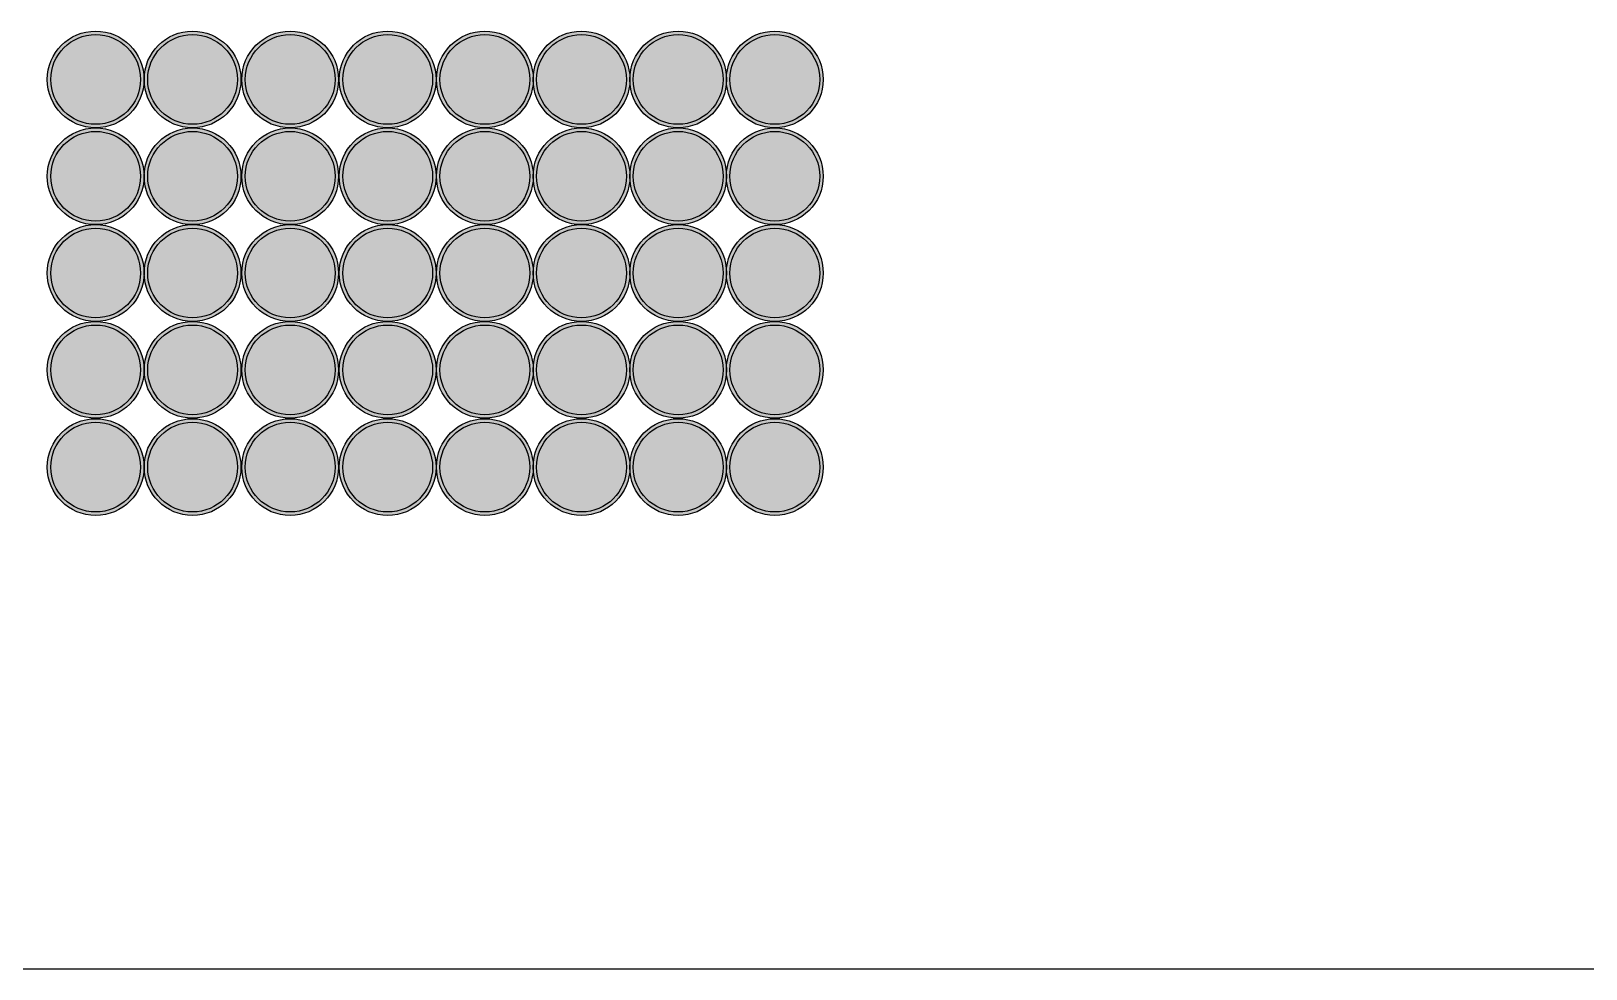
# Model space of a CAD drawing. Header units: inches. Extents: x 2620 to 4317, y 1826 to 2873.
# Drawn here: x 3246.2 to 3301.4, y 2195 to 2228.3 of the extents above; entities that cross this region are included whole.
import ezdxf

# ---------------------------------------------------------------- set-up
doc = ezdxf.new("R2010")
doc.units = ezdxf.units.IN
doc.header["$MEASUREMENT"] = 0

msp = doc.modelspace()

# ---------------------------------------------------------------- hatches: boundary and pattern name
h = msp.add_hatch(color=256)
h.dxf.hatch_style = 1
h.set_gradient(color1=(41, 49, 137), color2=(19, 103, 52), tint=1, name='INVCURVED')
h.paths.add_polyline_path([(3246.7558, 2226.61789, 1), (3250.1958, 2226.61789, 1)])
h.paths.add_polyline_path([(3250.0708, 2226.61789, -1), (3246.8808, 2226.61789, -1)], flags=16)
h = msp.add_hatch(color=256)
h.dxf.hatch_style = 1
h.set_gradient(color1=(242, 103, 34), color2=(248, 153, 30), tint=1)
h.paths.add_polyline_path([(3250.0708, 2226.61789, 1), (3246.8808, 2226.61789, 1)])
h = msp.add_hatch(color=256)
h.dxf.hatch_style = 1
h.set_gradient(color1=(41, 49, 137), color2=(19, 103, 52), tint=1, name='INVCURVED')
h.paths.add_polyline_path([(3250.19953, 2226.61789, 1), (3253.63953, 2226.61789, 1)])
h.paths.add_polyline_path([(3253.51453, 2226.61789, -1), (3250.32453, 2226.61789, -1)], flags=16)
h = msp.add_hatch(color=256)
h.dxf.hatch_style = 1
h.set_gradient(color1=(242, 103, 34), color2=(248, 153, 30), tint=1)
h.paths.add_polyline_path([(3253.51453, 2226.61789, 1), (3250.32453, 2226.61789, 1)])
h = msp.add_hatch(color=256)
h.dxf.hatch_style = 1
h.set_gradient(color1=(41, 49, 137), color2=(19, 103, 52), tint=1, name='INVCURVED')
h.paths.add_polyline_path([(3253.66808, 2226.61789, 1), (3257.10808, 2226.61789, 1)])
h.paths.add_polyline_path([(3256.98308, 2226.61789, -1), (3253.79308, 2226.61789, -1)], flags=16)
h = msp.add_hatch(color=256)
h.dxf.hatch_style = 1
h.set_gradient(color1=(242, 103, 34), color2=(248, 153, 30), tint=1)
h.paths.add_polyline_path([(3256.98308, 2226.61789, 1), (3253.79308, 2226.61789, 1)])
h = msp.add_hatch(color=256)
h.dxf.hatch_style = 1
h.set_gradient(color1=(41, 49, 137), color2=(19, 103, 52), tint=1, name='INVCURVED')
h.paths.add_polyline_path([(3257.13427, 2226.61789, 1), (3260.57427, 2226.61789, 1)])
h.paths.add_polyline_path([(3260.44927, 2226.61789, -1), (3257.25927, 2226.61789, -1)], flags=16)
h = msp.add_hatch(color=256)
h.dxf.hatch_style = 1
h.set_gradient(color1=(242, 103, 34), color2=(248, 153, 30), tint=1)
h.paths.add_polyline_path([(3260.44927, 2226.61789, 1), (3257.25927, 2226.61789, 1)])
h = msp.add_hatch(color=256)
h.dxf.hatch_style = 1
h.set_gradient(color1=(41, 49, 137), color2=(19, 103, 52), tint=1, name='INVCURVED')
h.paths.add_polyline_path([(3260.5882, 2226.61789, 1), (3264.0282, 2226.61789, 1)])
h.paths.add_polyline_path([(3263.9032, 2226.61789, -1), (3260.7132, 2226.61789, -1)], flags=16)
h = msp.add_hatch(color=256)
h.dxf.hatch_style = 1
h.set_gradient(color1=(242, 103, 34), color2=(248, 153, 30), tint=1)
h.paths.add_polyline_path([(3263.9032, 2226.61789, 1), (3260.7132, 2226.61789, 1)])
h = msp.add_hatch(color=256)
h.dxf.hatch_style = 1
h.set_gradient(color1=(41, 49, 137), color2=(19, 103, 52), tint=1, name='INVCURVED')
h.paths.add_polyline_path([(3264.02297, 2226.61789, 1), (3267.46297, 2226.61789, 1)])
h.paths.add_polyline_path([(3267.33797, 2226.61789, -1), (3264.14797, 2226.61789, -1)], flags=16)
h = msp.add_hatch(color=256)
h.dxf.hatch_style = 1
h.set_gradient(color1=(242, 103, 34), color2=(248, 153, 30), tint=1)
h.paths.add_polyline_path([(3267.33797, 2226.61789, 1), (3264.14797, 2226.61789, 1)])
h = msp.add_hatch(color=256)
h.dxf.hatch_style = 1
h.set_gradient(color1=(41, 49, 137), color2=(19, 103, 52), tint=1, name='INVCURVED')
h.paths.add_polyline_path([(3267.45774, 2226.61789, 1), (3270.89774, 2226.61789, 1)])
h.paths.add_polyline_path([(3270.77274, 2226.61789, -1), (3267.58274, 2226.61789, -1)], flags=16)
h = msp.add_hatch(color=256)
h.dxf.hatch_style = 1
h.set_gradient(color1=(242, 103, 34), color2=(248, 153, 30), tint=1)
h.paths.add_polyline_path([(3270.77274, 2226.61789, 1), (3267.58274, 2226.61789, 1)])
h = msp.add_hatch(color=256)
h.dxf.hatch_style = 1
h.set_gradient(color1=(41, 49, 137), color2=(19, 103, 52), tint=1, name='INVCURVED')
h.paths.add_polyline_path([(3270.89233, 2226.61789, 1), (3274.33233, 2226.61789, 1)])
h.paths.add_polyline_path([(3274.20733, 2226.61789, -1), (3271.01733, 2226.61789, -1)], flags=16)
h = msp.add_hatch(color=256)
h.dxf.hatch_style = 1
h.set_gradient(color1=(242, 103, 34), color2=(248, 153, 30), tint=1)
h.paths.add_polyline_path([(3274.20733, 2226.61789, 1), (3271.01733, 2226.61789, 1)])
h = msp.add_hatch(color=256)
h.dxf.hatch_style = 1
h.set_gradient(color1=(41, 49, 137), color2=(19, 103, 52), tint=1, name='INVCURVED')
h.paths.add_polyline_path([(3246.7558, 2223.17534, 1), (3250.1958, 2223.17534, 1)])
h.paths.add_polyline_path([(3250.0708, 2223.17534, -1), (3246.8808, 2223.17534, -1)], flags=16)
h = msp.add_hatch(color=256)
h.dxf.hatch_style = 1
h.set_gradient(color1=(242, 103, 34), color2=(248, 153, 30), tint=1)
h.paths.add_polyline_path([(3250.0708, 2223.17534, 1), (3246.8808, 2223.17534, 1)])
h = msp.add_hatch(color=256)
h.dxf.hatch_style = 1
h.set_gradient(color1=(41, 49, 137), color2=(19, 103, 52), tint=1, name='INVCURVED')
h.paths.add_polyline_path([(3250.19953, 2223.17534, 1), (3253.63953, 2223.17534, 1)])
h.paths.add_polyline_path([(3253.51453, 2223.17534, -1), (3250.32453, 2223.17534, -1)], flags=16)
h = msp.add_hatch(color=256)
h.dxf.hatch_style = 1
h.set_gradient(color1=(242, 103, 34), color2=(248, 153, 30), tint=1)
h.paths.add_polyline_path([(3253.51453, 2223.17534, 1), (3250.32453, 2223.17534, 1)])
h = msp.add_hatch(color=256)
h.dxf.hatch_style = 1
h.set_gradient(color1=(41, 49, 137), color2=(19, 103, 52), tint=1, name='INVCURVED')
h.paths.add_polyline_path([(3253.66808, 2223.17534, 1), (3257.10808, 2223.17534, 1)])
h.paths.add_polyline_path([(3256.98308, 2223.17534, -1), (3253.79308, 2223.17534, -1)], flags=16)
h = msp.add_hatch(color=256)
h.dxf.hatch_style = 1
h.set_gradient(color1=(242, 103, 34), color2=(248, 153, 30), tint=1)
h.paths.add_polyline_path([(3256.98308, 2223.17534, 1), (3253.79308, 2223.17534, 1)])
h = msp.add_hatch(color=256)
h.dxf.hatch_style = 1
h.set_gradient(color1=(41, 49, 137), color2=(19, 103, 52), tint=1, name='INVCURVED')
h.paths.add_polyline_path([(3257.13427, 2223.17534, 1), (3260.57427, 2223.17534, 1)])
h.paths.add_polyline_path([(3260.44927, 2223.17534, -1), (3257.25927, 2223.17534, -1)], flags=16)
h = msp.add_hatch(color=256)
h.dxf.hatch_style = 1
h.set_gradient(color1=(242, 103, 34), color2=(248, 153, 30), tint=1)
h.paths.add_polyline_path([(3260.44927, 2223.17534, 1), (3257.25927, 2223.17534, 1)])
h = msp.add_hatch(color=256)
h.dxf.hatch_style = 1
h.set_gradient(color1=(41, 49, 137), color2=(19, 103, 52), tint=1, name='INVCURVED')
h.paths.add_polyline_path([(3260.5882, 2223.17534, 1), (3264.0282, 2223.17534, 1)])
h.paths.add_polyline_path([(3263.9032, 2223.17534, -1), (3260.7132, 2223.17534, -1)], flags=16)
h = msp.add_hatch(color=256)
h.dxf.hatch_style = 1
h.set_gradient(color1=(242, 103, 34), color2=(248, 153, 30), tint=1)
h.paths.add_polyline_path([(3263.9032, 2223.17534, 1), (3260.7132, 2223.17534, 1)])
h = msp.add_hatch(color=256)
h.dxf.hatch_style = 1
h.set_gradient(color1=(41, 49, 137), color2=(19, 103, 52), tint=1, name='INVCURVED')
h.paths.add_polyline_path([(3264.02297, 2223.17534, 1), (3267.46297, 2223.17534, 1)])
h.paths.add_polyline_path([(3267.33797, 2223.17534, -1), (3264.14797, 2223.17534, -1)], flags=16)
h = msp.add_hatch(color=256)
h.dxf.hatch_style = 1
h.set_gradient(color1=(242, 103, 34), color2=(248, 153, 30), tint=1)
h.paths.add_polyline_path([(3267.33797, 2223.17534, 1), (3264.14797, 2223.17534, 1)])
h = msp.add_hatch(color=256)
h.dxf.hatch_style = 1
h.set_gradient(color1=(41, 49, 137), color2=(19, 103, 52), tint=1, name='INVCURVED')
h.paths.add_polyline_path([(3267.45774, 2223.17534, 1), (3270.89774, 2223.17534, 1)])
h.paths.add_polyline_path([(3270.77274, 2223.17534, -1), (3267.58274, 2223.17534, -1)], flags=16)
h = msp.add_hatch(color=256)
h.dxf.hatch_style = 1
h.set_gradient(color1=(242, 103, 34), color2=(248, 153, 30), tint=1)
h.paths.add_polyline_path([(3270.77274, 2223.17534, 1), (3267.58274, 2223.17534, 1)])
h = msp.add_hatch(color=256)
h.dxf.hatch_style = 1
h.set_gradient(color1=(41, 49, 137), color2=(19, 103, 52), tint=1, name='INVCURVED')
h.paths.add_polyline_path([(3270.89233, 2223.17534, 1), (3274.33233, 2223.17534, 1)])
h.paths.add_polyline_path([(3274.20733, 2223.17534, -1), (3271.01733, 2223.17534, -1)], flags=16)
h = msp.add_hatch(color=256)
h.dxf.hatch_style = 1
h.set_gradient(color1=(242, 103, 34), color2=(248, 153, 30), tint=1)
h.paths.add_polyline_path([(3274.20733, 2223.17534, 1), (3271.01733, 2223.17534, 1)])
h = msp.add_hatch(color=256)
h.dxf.hatch_style = 1
h.set_gradient(color1=(41, 49, 137), color2=(19, 103, 52), tint=1, name='INVCURVED')
h.paths.add_polyline_path([(3246.7558, 2219.7364, 1), (3250.1958, 2219.7364, 1)])
h.paths.add_polyline_path([(3250.0708, 2219.7364, -1), (3246.8808, 2219.7364, -1)], flags=16)
h = msp.add_hatch(color=256)
h.dxf.hatch_style = 1
h.set_gradient(color1=(41, 49, 137), color2=(19, 103, 52), tint=1, name='INVCURVED')
h.paths.add_polyline_path([(3250.19953, 2219.7364, 1), (3253.63953, 2219.7364, 1)])
h.paths.add_polyline_path([(3253.51453, 2219.7364, -1), (3250.32453, 2219.7364, -1)], flags=16)
h = msp.add_hatch(color=256)
h.dxf.hatch_style = 1
h.set_gradient(color1=(41, 49, 137), color2=(19, 103, 52), tint=1, name='INVCURVED')
h.paths.add_polyline_path([(3253.66808, 2219.7364, 1), (3257.10808, 2219.7364, 1)])
h.paths.add_polyline_path([(3256.98308, 2219.7364, -1), (3253.79308, 2219.7364, -1)], flags=16)
h = msp.add_hatch(color=256)
h.dxf.hatch_style = 1
h.set_gradient(color1=(41, 49, 137), color2=(19, 103, 52), tint=1, name='INVCURVED')
h.paths.add_polyline_path([(3257.13427, 2219.7364, 1), (3260.57427, 2219.7364, 1)])
h.paths.add_polyline_path([(3260.44927, 2219.7364, -1), (3257.25927, 2219.7364, -1)], flags=16)
h = msp.add_hatch(color=256)
h.dxf.hatch_style = 1
h.set_gradient(color1=(41, 49, 137), color2=(19, 103, 52), tint=1, name='INVCURVED')
h.paths.add_polyline_path([(3260.5882, 2219.7364, 1), (3264.0282, 2219.7364, 1)])
h.paths.add_polyline_path([(3263.9032, 2219.7364, -1), (3260.7132, 2219.7364, -1)], flags=16)
h = msp.add_hatch(color=256)
h.dxf.hatch_style = 1
h.set_gradient(color1=(41, 49, 137), color2=(19, 103, 52), tint=1, name='INVCURVED')
h.paths.add_polyline_path([(3264.02297, 2219.7364, 1), (3267.46297, 2219.7364, 1)])
h.paths.add_polyline_path([(3267.33797, 2219.7364, -1), (3264.14797, 2219.7364, -1)], flags=16)
h = msp.add_hatch(color=256)
h.dxf.hatch_style = 1
h.set_gradient(color1=(41, 49, 137), color2=(19, 103, 52), tint=1, name='INVCURVED')
h.paths.add_polyline_path([(3267.45774, 2219.7364, 1), (3270.89774, 2219.7364, 1)])
h.paths.add_polyline_path([(3270.77274, 2219.7364, -1), (3267.58274, 2219.7364, -1)], flags=16)
h = msp.add_hatch(color=256)
h.dxf.hatch_style = 1
h.set_gradient(color1=(41, 49, 137), color2=(19, 103, 52), tint=1, name='INVCURVED')
h.paths.add_polyline_path([(3270.89233, 2219.7364, 1), (3274.33233, 2219.7364, 1)])
h.paths.add_polyline_path([(3274.20733, 2219.7364, -1), (3271.01733, 2219.7364, -1)], flags=16)
h = msp.add_hatch(color=256)
h.dxf.hatch_style = 1
h.set_gradient(color1=(242, 103, 34), color2=(248, 153, 30), tint=1)
h.paths.add_polyline_path([(3250.0708, 2219.7364, 1), (3246.8808, 2219.7364, 1)])
h = msp.add_hatch(color=256)
h.dxf.hatch_style = 1
h.set_gradient(color1=(242, 103, 34), color2=(248, 153, 30), tint=1)
h.paths.add_polyline_path([(3253.51453, 2219.7364, 1), (3250.32453, 2219.7364, 1)])
h = msp.add_hatch(color=256)
h.dxf.hatch_style = 1
h.set_gradient(color1=(242, 103, 34), color2=(248, 153, 30), tint=1)
h.paths.add_polyline_path([(3256.98308, 2219.7364, 1), (3253.79308, 2219.7364, 1)])
h = msp.add_hatch(color=256)
h.dxf.hatch_style = 1
h.set_gradient(color1=(242, 103, 34), color2=(248, 153, 30), tint=1)
h.paths.add_polyline_path([(3260.44927, 2219.7364, 1), (3257.25927, 2219.7364, 1)])
h = msp.add_hatch(color=256)
h.dxf.hatch_style = 1
h.set_gradient(color1=(242, 103, 34), color2=(248, 153, 30), tint=1)
h.paths.add_polyline_path([(3263.9032, 2219.7364, 1), (3260.7132, 2219.7364, 1)])
h = msp.add_hatch(color=256)
h.dxf.hatch_style = 1
h.set_gradient(color1=(242, 103, 34), color2=(248, 153, 30), tint=1)
h.paths.add_polyline_path([(3267.33797, 2219.7364, 1), (3264.14797, 2219.7364, 1)])
h = msp.add_hatch(color=256)
h.dxf.hatch_style = 1
h.set_gradient(color1=(242, 103, 34), color2=(248, 153, 30), tint=1)
h.paths.add_polyline_path([(3270.77274, 2219.7364, 1), (3267.58274, 2219.7364, 1)])
h = msp.add_hatch(color=256)
h.dxf.hatch_style = 1
h.set_gradient(color1=(242, 103, 34), color2=(248, 153, 30), tint=1)
h.paths.add_polyline_path([(3274.20733, 2219.7364, 1), (3271.01733, 2219.7364, 1)])
h = msp.add_hatch(color=256)
h.dxf.hatch_style = 1
h.set_gradient(color1=(41, 49, 137), color2=(19, 103, 52), tint=1, name='INVCURVED')
h.paths.add_polyline_path([(3246.7558, 2216.29287, 1), (3250.1958, 2216.29287, 1)])
h.paths.add_polyline_path([(3250.0708, 2216.29287, -1), (3246.8808, 2216.29287, -1)], flags=16)
h = msp.add_hatch(color=256)
h.dxf.hatch_style = 1
h.set_gradient(color1=(242, 103, 34), color2=(248, 153, 30), tint=1)
h.paths.add_polyline_path([(3250.0708, 2216.29287, 1), (3246.8808, 2216.29287, 1)])
h = msp.add_hatch(color=256)
h.dxf.hatch_style = 1
h.set_gradient(color1=(41, 49, 137), color2=(19, 103, 52), tint=1, name='INVCURVED')
h.paths.add_polyline_path([(3250.19953, 2216.29287, 1), (3253.63953, 2216.29287, 1)])
h.paths.add_polyline_path([(3253.51453, 2216.29287, -1), (3250.32453, 2216.29287, -1)], flags=16)
h = msp.add_hatch(color=256)
h.dxf.hatch_style = 1
h.set_gradient(color1=(242, 103, 34), color2=(248, 153, 30), tint=1)
h.paths.add_polyline_path([(3253.51453, 2216.29287, 1), (3250.32453, 2216.29287, 1)])
h = msp.add_hatch(color=256)
h.dxf.hatch_style = 1
h.set_gradient(color1=(41, 49, 137), color2=(19, 103, 52), tint=1, name='INVCURVED')
h.paths.add_polyline_path([(3253.66808, 2216.29287, 1), (3257.10808, 2216.29287, 1)])
h.paths.add_polyline_path([(3256.98308, 2216.29287, -1), (3253.79308, 2216.29287, -1)], flags=16)
h = msp.add_hatch(color=256)
h.dxf.hatch_style = 1
h.set_gradient(color1=(242, 103, 34), color2=(248, 153, 30), tint=1)
h.paths.add_polyline_path([(3256.98308, 2216.29287, 1), (3253.79308, 2216.29287, 1)])
h = msp.add_hatch(color=256)
h.dxf.hatch_style = 1
h.set_gradient(color1=(41, 49, 137), color2=(19, 103, 52), tint=1, name='INVCURVED')
h.paths.add_polyline_path([(3257.13427, 2216.29287, 1), (3260.57427, 2216.29287, 1)])
h.paths.add_polyline_path([(3260.44927, 2216.29287, -1), (3257.25927, 2216.29287, -1)], flags=16)
h = msp.add_hatch(color=256)
h.dxf.hatch_style = 1
h.set_gradient(color1=(242, 103, 34), color2=(248, 153, 30), tint=1)
h.paths.add_polyline_path([(3260.44927, 2216.29287, 1), (3257.25927, 2216.29287, 1)])
h = msp.add_hatch(color=256)
h.dxf.hatch_style = 1
h.set_gradient(color1=(41, 49, 137), color2=(19, 103, 52), tint=1, name='INVCURVED')
h.paths.add_polyline_path([(3260.5882, 2216.29287, 1), (3264.0282, 2216.29287, 1)])
h.paths.add_polyline_path([(3263.9032, 2216.29287, -1), (3260.7132, 2216.29287, -1)], flags=16)
h = msp.add_hatch(color=256)
h.dxf.hatch_style = 1
h.set_gradient(color1=(242, 103, 34), color2=(248, 153, 30), tint=1)
h.paths.add_polyline_path([(3263.9032, 2216.29287, 1), (3260.7132, 2216.29287, 1)])
h = msp.add_hatch(color=256)
h.dxf.hatch_style = 1
h.set_gradient(color1=(41, 49, 137), color2=(19, 103, 52), tint=1, name='INVCURVED')
h.paths.add_polyline_path([(3264.02297, 2216.29287, 1), (3267.46297, 2216.29287, 1)])
h.paths.add_polyline_path([(3267.33797, 2216.29287, -1), (3264.14797, 2216.29287, -1)], flags=16)
h = msp.add_hatch(color=256)
h.dxf.hatch_style = 1
h.set_gradient(color1=(242, 103, 34), color2=(248, 153, 30), tint=1)
h.paths.add_polyline_path([(3267.33797, 2216.29287, 1), (3264.14797, 2216.29287, 1)])
h = msp.add_hatch(color=256)
h.dxf.hatch_style = 1
h.set_gradient(color1=(41, 49, 137), color2=(19, 103, 52), tint=1, name='INVCURVED')
h.paths.add_polyline_path([(3267.45774, 2216.29287, 1), (3270.89774, 2216.29287, 1)])
h.paths.add_polyline_path([(3270.77274, 2216.29287, -1), (3267.58274, 2216.29287, -1)], flags=16)
h = msp.add_hatch(color=256)
h.dxf.hatch_style = 1
h.set_gradient(color1=(242, 103, 34), color2=(248, 153, 30), tint=1)
h.paths.add_polyline_path([(3270.77274, 2216.29287, 1), (3267.58274, 2216.29287, 1)])
h = msp.add_hatch(color=256)
h.dxf.hatch_style = 1
h.set_gradient(color1=(41, 49, 137), color2=(19, 103, 52), tint=1, name='INVCURVED')
h.paths.add_polyline_path([(3270.89233, 2216.29287, 1), (3274.33233, 2216.29287, 1)])
h.paths.add_polyline_path([(3274.20733, 2216.29287, -1), (3271.01733, 2216.29287, -1)], flags=16)
h = msp.add_hatch(color=256)
h.dxf.hatch_style = 1
h.set_gradient(color1=(242, 103, 34), color2=(248, 153, 30), tint=1)
h.paths.add_polyline_path([(3274.20733, 2216.29287, 1), (3271.01733, 2216.29287, 1)])
h = msp.add_hatch(color=256)
h.dxf.hatch_style = 1
h.set_gradient(color1=(41, 49, 137), color2=(19, 103, 52), tint=1, name='INVCURVED')
h.paths.add_polyline_path([(3246.7558, 2212.83552, 1), (3250.1958, 2212.83552, 1)])
h.paths.add_polyline_path([(3250.0708, 2212.83552, -1), (3246.8808, 2212.83552, -1)], flags=16)
h = msp.add_hatch(color=256)
h.dxf.hatch_style = 1
h.set_gradient(color1=(242, 103, 34), color2=(248, 153, 30), tint=1)
h.paths.add_polyline_path([(3250.0708, 2212.83552, 1), (3246.8808, 2212.83552, 1)])
h = msp.add_hatch(color=256)
h.dxf.hatch_style = 1
h.set_gradient(color1=(41, 49, 137), color2=(19, 103, 52), tint=1, name='INVCURVED')
h.paths.add_polyline_path([(3250.19953, 2212.83552, 1), (3253.63953, 2212.83552, 1)])
h.paths.add_polyline_path([(3253.51453, 2212.83552, -1), (3250.32453, 2212.83552, -1)], flags=16)
h = msp.add_hatch(color=256)
h.dxf.hatch_style = 1
h.set_gradient(color1=(242, 103, 34), color2=(248, 153, 30), tint=1)
h.paths.add_polyline_path([(3253.51453, 2212.83552, 1), (3250.32453, 2212.83552, 1)])
h = msp.add_hatch(color=256)
h.dxf.hatch_style = 1
h.set_gradient(color1=(41, 49, 137), color2=(19, 103, 52), tint=1, name='INVCURVED')
h.paths.add_polyline_path([(3253.66808, 2212.83552, 1), (3257.10808, 2212.83552, 1)])
h.paths.add_polyline_path([(3256.98308, 2212.83552, -1), (3253.79308, 2212.83552, -1)], flags=16)
h = msp.add_hatch(color=256)
h.dxf.hatch_style = 1
h.set_gradient(color1=(242, 103, 34), color2=(248, 153, 30), tint=1)
h.paths.add_polyline_path([(3256.98308, 2212.83552, 1), (3253.79308, 2212.83552, 1)])
h = msp.add_hatch(color=256)
h.dxf.hatch_style = 1
h.set_gradient(color1=(41, 49, 137), color2=(19, 103, 52), tint=1, name='INVCURVED')
h.paths.add_polyline_path([(3257.13427, 2212.83552, 1), (3260.57427, 2212.83552, 1)])
h.paths.add_polyline_path([(3260.44927, 2212.83552, -1), (3257.25927, 2212.83552, -1)], flags=16)
h = msp.add_hatch(color=256)
h.dxf.hatch_style = 1
h.set_gradient(color1=(242, 103, 34), color2=(248, 153, 30), tint=1)
h.paths.add_polyline_path([(3260.44927, 2212.83552, 1), (3257.25927, 2212.83552, 1)])
h = msp.add_hatch(color=256)
h.dxf.hatch_style = 1
h.set_gradient(color1=(41, 49, 137), color2=(19, 103, 52), tint=1, name='INVCURVED')
h.paths.add_polyline_path([(3260.5882, 2212.83552, 1), (3264.0282, 2212.83552, 1)])
h.paths.add_polyline_path([(3263.9032, 2212.83552, -1), (3260.7132, 2212.83552, -1)], flags=16)
h = msp.add_hatch(color=256)
h.dxf.hatch_style = 1
h.set_gradient(color1=(242, 103, 34), color2=(248, 153, 30), tint=1)
h.paths.add_polyline_path([(3263.9032, 2212.83552, 1), (3260.7132, 2212.83552, 1)])
h = msp.add_hatch(color=256)
h.dxf.hatch_style = 1
h.set_gradient(color1=(41, 49, 137), color2=(19, 103, 52), tint=1, name='INVCURVED')
h.paths.add_polyline_path([(3264.02297, 2212.83552, 1), (3267.46297, 2212.83552, 1)])
h.paths.add_polyline_path([(3267.33797, 2212.83552, -1), (3264.14797, 2212.83552, -1)], flags=16)
h = msp.add_hatch(color=256)
h.dxf.hatch_style = 1
h.set_gradient(color1=(242, 103, 34), color2=(248, 153, 30), tint=1)
h.paths.add_polyline_path([(3267.33797, 2212.83552, 1), (3264.14797, 2212.83552, 1)])
h = msp.add_hatch(color=256)
h.dxf.hatch_style = 1
h.set_gradient(color1=(41, 49, 137), color2=(19, 103, 52), tint=1, name='INVCURVED')
h.paths.add_polyline_path([(3267.45774, 2212.83552, 1), (3270.89774, 2212.83552, 1)])
h.paths.add_polyline_path([(3270.77274, 2212.83552, -1), (3267.58274, 2212.83552, -1)], flags=16)
h = msp.add_hatch(color=256)
h.dxf.hatch_style = 1
h.set_gradient(color1=(242, 103, 34), color2=(248, 153, 30), tint=1)
h.paths.add_polyline_path([(3270.77274, 2212.83552, 1), (3267.58274, 2212.83552, 1)])
h = msp.add_hatch(color=256)
h.dxf.hatch_style = 1
h.set_gradient(color1=(41, 49, 137), color2=(19, 103, 52), tint=1, name='INVCURVED')
h.paths.add_polyline_path([(3270.89233, 2212.83552, 1), (3274.33233, 2212.83552, 1)])
h.paths.add_polyline_path([(3274.20733, 2212.83552, -1), (3271.01733, 2212.83552, -1)], flags=16)
h = msp.add_hatch(color=256)
h.dxf.hatch_style = 1
h.set_gradient(color1=(242, 103, 34), color2=(248, 153, 30), tint=1)
h.paths.add_polyline_path([(3274.20733, 2212.83552, 1), (3271.01733, 2212.83552, 1)])

# ---------------------------------------------------------------- linework, layer by layer
for p, q in [((2996.24991, 2194.99441), (4066.24991, 2194.99441)), ((3206.24991, 2194.99441), (3426.24991, 2194.99441))]:
    msp.add_line(p, q)
for centre, radius in [((3248.4758, 2226.61789), 1.72), ((3248.4758, 2226.61789), 1.595), ((3251.91953, 2226.61789), 1.72), ((3251.91953, 2226.61789), 1.595), ((3255.38808, 2226.61789), 1.72), ((3255.38808, 2226.61789), 1.595), ((3258.85427, 2226.61789), 1.72), ((3258.85427, 2226.61789), 1.595), ((3262.3082, 2226.61789), 1.72), ((3262.3082, 2226.61789), 1.595), ((3265.74297, 2226.61789), 1.72), ((3265.74297, 2226.61789), 1.595), ((3269.17774, 2226.61789), 1.72), ((3269.17774, 2226.61789), 1.595), ((3272.61233, 2226.61789), 1.72), ((3272.61233, 2226.61789), 1.595), ((3248.4758, 2223.17534), 1.72), ((3248.4758, 2223.17534), 1.595), ((3251.91953, 2223.17534), 1.72), ((3251.91953, 2223.17534), 1.595), ((3255.38808, 2223.17534), 1.72), ((3255.38808, 2223.17534), 1.595), ((3258.85427, 2223.17534), 1.72), ((3258.85427, 2223.17534), 1.595), ((3262.3082, 2223.17534), 1.72), ((3262.3082, 2223.17534), 1.595), ((3265.74297, 2223.17534), 1.72), ((3265.74297, 2223.17534), 1.595), ((3269.17774, 2223.17534), 1.72), ((3269.17774, 2223.17534), 1.595), ((3272.61233, 2223.17534), 1.72), ((3272.61233, 2223.17534), 1.595), ((3248.4758, 2219.7364), 1.72), ((3251.91953, 2219.7364), 1.72), ((3255.38808, 2219.7364), 1.72), ((3258.85427, 2219.7364), 1.72), ((3262.3082, 2219.7364), 1.72), ((3265.74297, 2219.7364), 1.72), ((3269.17774, 2219.7364), 1.72), ((3272.61233, 2219.7364), 1.72), ((3248.4758, 2219.7364), 1.595), ((3251.91953, 2219.7364), 1.595), ((3255.38808, 2219.7364), 1.595), ((3258.85427, 2219.7364), 1.595), ((3262.3082, 2219.7364), 1.595), ((3265.74297, 2219.7364), 1.595), ((3269.17774, 2219.7364), 1.595), ((3272.61233, 2219.7364), 1.595), ((3248.4758, 2216.29287), 1.72), ((3248.4758, 2216.29287), 1.595), ((3251.91953, 2216.29287), 1.72), ((3251.91953, 2216.29287), 1.595), ((3255.38808, 2216.29287), 1.72), ((3255.38808, 2216.29287), 1.595), ((3258.85427, 2216.29287), 1.72), ((3258.85427, 2216.29287), 1.595), ((3262.3082, 2216.29287), 1.72), ((3262.3082, 2216.29287), 1.595), ((3265.74297, 2216.29287), 1.72), ((3265.74297, 2216.29287), 1.595), ((3269.17774, 2216.29287), 1.72), ((3269.17774, 2216.29287), 1.595), ((3272.61233, 2216.29287), 1.72), ((3272.61233, 2216.29287), 1.595), ((3248.4758, 2212.83552), 1.72), ((3248.4758, 2212.83552), 1.595), ((3251.91953, 2212.83552), 1.72), ((3251.91953, 2212.83552), 1.595), ((3255.38808, 2212.83552), 1.72), ((3255.38808, 2212.83552), 1.595), ((3258.85427, 2212.83552), 1.72), ((3258.85427, 2212.83552), 1.595), ((3262.3082, 2212.83552), 1.72), ((3262.3082, 2212.83552), 1.595), ((3265.74297, 2212.83552), 1.72), ((3265.74297, 2212.83552), 1.595), ((3269.17774, 2212.83552), 1.72), ((3269.17774, 2212.83552), 1.595), ((3272.61233, 2212.83552), 1.72), ((3272.61233, 2212.83552), 1.595)]:
    msp.add_circle(centre, radius)

doc.saveas('drawing.dxf')
